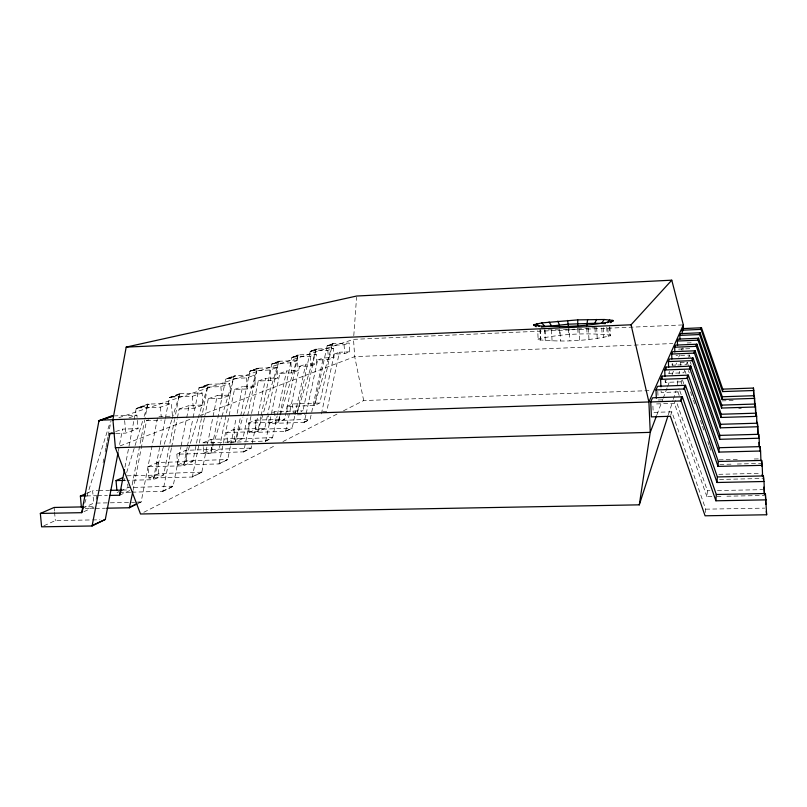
<?xml version="1.0" encoding="UTF-8"?>
<svg xmlns="http://www.w3.org/2000/svg" width="807" height="807" viewBox="0 0 807 807"><rect width="100%" height="100%" fill="white"/><g stroke="black" fill="none" stroke-linecap="round" stroke-linejoin="round"><path stroke-width="0.61" stroke-dasharray="4.04 3.03" d="M353.789 335.651L356.573 297.269M538.128 339.676L538.198 338.89C561.531 333.866 586.195 332.706 609.941 335.046L610.354 335.813C586.982 341.109 561.965 342.269 538.128 339.676L537.755 330.517M705.389 512.475L705.701 509.167L671.787 411.812L653.196 412.397L652.813 403.893M711.895 496.497L706.882 496.598L707.426 490.767L676.871 402.975M158.969 416.604L172.446 416.16L171.397 403.429L147.631 404.095L144.877 419.045M177.439 417.653L179.134 409.068L193.327 408.574L203.082 405.033L202.123 392.989L179.537 393.655L174.796 418.43M204.605 417.017L208.277 398.729L221.784 398.255L230.55 395.067L229.662 383.638L208.156 384.303L201.639 417.471M219.07 463.924L234.504 389.428L247.396 388.954L255.305 386.079L254.487 375.215L233.959 375.86L219.151 449.388L210.738 453.262L176.824 454.19L177.711 464.993L219.07 463.924L227.685 459.637L230.429 446.241M203.314 447.431L203.768 453.161L243.653 451.839L258.24 381.015L270.557 380.551L277.739 377.938L276.972 367.568L257.342 368.214L243.028 438.393L235.382 441.913L202.94 442.861L203.223 446.291M267.329 416.16L264.787 428.376L234.121 429.324L226.717 432.532L227.493 442.377L265.715 441.066L279.827 373.369L291.62 372.905L298.166 370.524L297.45 360.618L278.647 361.254L267.581 414.939M285.577 431.422L299.528 366.378L310.846 365.924L316.838 363.755L316.173 354.263L298.116 354.888L284.7 419.206L278.304 422.152L248.455 423.1L249.171 432.532L285.577 431.422L292.164 428.144L294.767 415.847M306.186 413.638L317.595 359.972L328.469 359.529L333.977 357.531L333.352 348.422L315.991 349.048L302.988 410.783L301.031 411.691M321.398 413.86L334.219 354.081L344.68 353.648L349.764 351.802L349.169 343.056L332.454 343.661L319.844 403.026L314.417 405.518L286.778 406.466L287.413 415.161M677.234 384.788L678.031 379.875M679.04 373.742L679.444 371.291M680.452 365.157L680.856 362.696M682.873 350.43L683.277 347.978M96.164 499.331L96.85 495.659M103.094 462.643L103.79 458.981M105.182 451.638L105.868 447.976M106.1 446.755L107.028 441.863M107.26 440.642L107.956 436.97M108.188 435.75L110.963 421.072M118.296 451.395L122.543 429.122L138.058 428.638L136.908 415.141L114.735 415.887M124.994 467.142L133.881 420.74M134.113 419.509L136.222 408.524L147.631 404.095M132.126 485.007L144.635 420.265M133.074 490.353L146.561 420.608L148.801 419.822M138.037 503.437L141.144 501.924L157.748 416.644M165.042 419.701L153.32 479.701L127.224 480.316M165.284 418.47L169.349 397.649L179.537 393.655M171.679 420.114L153.32 479.701L163.67 474.94L174.554 419.66M171.387 448.329L162.923 491.281L131.834 492.209M171.629 447.108L177.197 418.883M162.55 491.544L173.101 486.308L180.869 447.139M181.111 445.918L186.447 418.984M186.689 417.764L189.12 405.528L203.082 405.033M187.204 447.26L183.522 465.8L148.004 466.708L148.972 478.047L192.278 477.018L201.79 472.287L217.254 395.551L230.55 395.067M187.456 446.019L192.853 418.823M193.105 417.592L198.996 387.925L208.156 384.303M197.776 419.156L183.522 465.8L192.833 461.513L201.397 418.692M204.363 418.238L192.278 477.018M211.979 447.088L210.738 453.262L212.544 447.32M212.231 445.857L225.678 379.169L233.959 375.86M230.671 445.02L236.148 418.228M237.147 413.355L242.614 386.563L255.305 386.079M257.342 368.214L249.827 371.24L235.382 441.913L242.897 416.967M243.331 452.071L251.179 448.167L265.604 378.412L277.739 377.938M260.863 416.846L257.816 431.584L226.717 432.532M261.115 415.625L271.788 364.038L278.647 361.254M265.402 441.278L272.584 437.707L277.154 415.877M277.406 414.657L286.535 370.988L298.166 370.524M279.585 416.049L278.304 422.152L280.1 416.14M279.837 414.828L291.831 357.461L298.116 354.888M295.029 414.616L305.682 364.199L316.838 363.755M297.622 411.056L310.211 351.428L315.991 349.048M305.934 414.859L304.078 422.384L269.084 423.493L268.489 415.575M304.078 422.384L310.16 419.358L323.244 357.975L333.977 357.531M327.128 345.88L333.584 343.732L327.128 345.88L314.417 405.518L332.323 344.7L327.128 345.88L332.454 343.661M349.764 351.802L339.434 352.235L326.734 411.257L322.76 411.57M297.107 413.497L315.86 350.127L310.211 351.428L317.161 349.118L310.211 351.428M280.453 414.939L297.985 356.018L291.831 357.461L299.326 354.969L291.831 357.461M243.25 415.776L257.201 369.455L249.827 371.24L258.664 368.305L249.827 371.24M212.897 446.13L221.552 417.592M221.915 416.402L233.808 377.162L225.678 379.169L235.341 375.961L225.678 379.169M198.139 417.955L208.004 385.665L198.996 387.925L209.598 384.404L198.996 387.925M172.042 418.924L179.386 395.087L169.349 397.649L181.061 393.766L169.349 397.649M124.066 480.891L124.813 478.501M126.669 472.519L142.637 421.143M144.13 416.362L147.469 405.608L136.222 408.524L149.224 404.206L136.222 408.524M670.748 415.171L671.787 411.812M706.882 496.598L674.41 403.339L675.328 400.393M679.181 395.501L677.941 391.94L679.02 388.47M681.895 384.203L681.078 381.832L682.036 378.735M684.74 370.02L683.872 372.794L668.892 373.348L668.791 370.998M680.17 362.444L687.171 362.172L686.394 364.683L672.16 365.228L672.049 362.736M688.664 357.34L689.37 355.07L676.024 355.594M84.735 503.144L110.156 422.172M668.307 414.879L672.947 400.494M673.331 399.294L676.034 390.891M656.928 414.737L662.718 399.465M663.162 398.285L667.167 387.713M667.611 386.543L669.84 380.662M672.06 374.791L673.401 371.26M675.62 365.389L676.518 363.039M678.737 357.168L679.625 354.818M681.411 350.117L682.298 347.767M681.078 381.832L665.25 382.397L666.088 380.329M668.892 373.348L669.639 371.502M672.16 365.228L672.826 363.553M143.858 512.274L276.206 445M282.934 441.58L337.891 413.648M343.5 410.793L363.685 400.534L651.299 390.568M138.653 502.811L141.144 501.924M162.52 491.16L173.101 486.308M192.248 476.655L201.79 472.287M219.04 463.581L227.685 459.637M243.3 451.749L251.179 448.167M265.382 440.975L272.584 437.707M285.557 431.13L292.164 428.144M304.057 422.091L310.16 419.358M83.918 511.668L94.772 506.665L84.917 506.857M119.607 495.226L130.129 490.384M264.787 428.376L257.816 431.584L278.506 362.434L271.788 364.038L279.908 361.334L271.788 364.038M43.891 525.781L55.33 520.576L91.282 519.95M82.627 508.178L93.723 503.144L92.623 490.747L97.597 490.636M117.086 492.532L119.265 491.544M120.364 491.039L128.01 487.569L172.708 486.197M148.972 478.047L158.797 473.578L201.417 472.186M177.711 464.993L186.609 460.948L227.322 459.536M203.768 453.161L211.858 449.479L211.495 444.97M227.493 442.377L234.877 439.028L272.252 437.616M249.171 432.532L255.95 429.455L291.852 428.053M269.084 423.493L275.308 420.659L309.848 419.267M87.055 493.168L92.623 490.747M148.004 466.708L157.859 462.431L192.833 461.513M176.824 454.19L185.741 450.326L250.826 448.067M202.94 442.861L211.051 439.341L243.028 438.393M248.455 423.1L255.234 420.154L284.7 419.206M272.564 412.629L274.642 411.731L302.988 410.783M286.778 406.466L292.538 403.964L319.844 403.026M120.061 445.918L191.622 418.692M199.833 415.565L354.687 356.654L672.766 343.53M116.006 433.409L125.731 433.107L138.058 428.638M115.663 431.563L122.543 429.122M179.134 409.068L189.12 405.528M208.277 398.729L217.254 395.551M234.504 389.428L242.614 386.563M258.24 381.015L265.604 378.412M279.827 373.369L286.535 370.988M299.528 366.378L305.682 364.199M317.595 359.972L323.244 357.975M334.219 354.081L339.434 352.235M129.039 417.814L136.908 415.141M137.876 407.928L160.442 407.152L171.397 403.429M170.923 397.094L192.338 396.318L202.123 392.989M200.489 387.39L220.876 386.624L229.662 383.638M227.11 378.654L246.549 377.908L254.487 375.215M251.199 370.756L269.78 370.02L276.972 367.568M273.099 363.574L290.883 362.847L297.45 360.618M293.092 357.007L310.16 356.301L316.173 354.263M311.421 350.995L327.824 350.299L333.352 348.422M328.298 345.467L344.075 344.781L349.169 343.056M118.881 417.683L353.516 339.364L683.327 324.908M584.914 328.57L595.495 327.602M563.447 329.73L583.743 328.661M687.1 342.965L693.193 342.713M678.626 349.128L691.367 348.614M677.941 391.94L661.185 392.515L660.973 387.733M658.179 400L664.413 399.788M295.624 412.468L293.163 412.548L292.538 403.964M297.4 414.838L304.895 414.586M722.003 400.887L734.33 400.484M146.561 420.608L161.521 420.124M656.595 403.924L674.41 403.339M738.758 408.614L741.25 408.534M719.098 459.849L737.931 459.395M754.242 458.991L759.266 458.87M126.992 475.827L163.67 474.94M719.854 464.428L731.081 464.166M737.326 464.015L761.031 463.45M123.491 480.407L125.983 480.347M718.845 474.304L760.87 473.356M98.837 490.616L108.794 490.394M122.482 490.091L128.696 489.95M119.537 492.482L130.603 492.24M719.562 479.439L762.676 478.501M86.51 495.932L96.315 495.72M97.546 495.7L107.351 495.488M96.204 503.094L134.567 502.317M135.808 502.287L140.721 501.803M707.426 490.767L709.938 490.717M717.463 490.565L762.645 489.657M85.3 508.612L94.106 508.44M95.367 508.42L105.445 508.218M716.909 496.396L721.922 496.305M726.936 496.204L764.532 495.478M92.512 519.93L99.957 519.799M705.701 509.167L764.663 508.128M548.104 329.851L559.917 329.851L560.492 340.937M689.37 355.07L690.187 357.44M690.308 362.071L691.125 364.441M687.171 362.172L688.401 365.722M688.442 370.595L689.269 372.955M685.153 371.21L685.97 373.58M690.489 391.819L692.961 398.951M693.374 400.141L695.029 404.892M700.395 420.346L702.05 425.097M702.463 426.288L704.118 431.049M707.83 441.742L709.071 445.313M709.484 446.503L711.138 451.254M682.45 379.915L684.084 384.626M679.837 390.83L681.481 395.541M363.685 400.534L354.687 356.654L353.516 339.364M568.713 326.119L569.893 340.645M54.119 507.462L54.452 511.043M54.563 512.233L55.33 520.576M124.651 420.588L125.731 433.107M127.698 484.049L128.01 487.569M157.859 462.431L158.797 473.578M160.442 407.152L161.229 416.583M192.338 396.318L193.327 408.574M185.741 450.326L186.609 460.948M211.051 439.341L211.404 443.85M234.121 429.324L234.877 439.028M220.876 386.624L221.784 398.255M255.234 420.154L255.95 429.455M246.549 377.908L247.396 388.954M274.642 411.731L275.308 420.659M269.78 370.02L270.557 380.551M290.883 362.847L291.62 372.905M310.16 356.301L310.846 365.924M327.824 350.299L328.469 359.529M344.075 344.781L344.68 353.648M551.504 329.932L552.079 340.978M545.018 330.002L545.391 337.094M544.695 329.77L545.28 340.766M540.256 329.69L540.69 338.012M539.944 329.397L540.529 340.322M568.542 328.873L568.844 334.734M559.644 329.538L559.947 335.409M594.971 327.985L595.253 333.886M588.414 328.308L588.959 339.414M586.78 328.066L587.072 333.947M579.073 329.004L579.628 340.12M577.782 328.368L578.074 334.239M609.951 327.339L610.354 335.813M609.537 326.633L609.941 335.046M607.873 328.167L608.276 336.69M606.763 327.289L607.106 334.451M603.333 327.834L603.807 337.629M601.8 328.116L602.093 334.058M596.676 327.491L597.22 338.557M657.796 391.284L658.018 396.257M665.15 379.915L665.25 382.397"/><path stroke-width="1.21" d="M577.762 319.885L541.83 322.901L533.871 324.686L533.75 325.443C560.088 327.753 587.425 326.442 613.32 321.125L612.836 320.389L604.161 319.501L577.762 319.885L577.671 326.028M766.115 499.856L715.91 500.794L716.293 494.479L682.318 396.782L652.55 397.811L650.735 401.957L651.4 416.876L670.405 416.281L705.076 515.794L766.65 514.765L765.399 493.521L716.293 494.479M764.491 494.318L764.037 481.497L717.03 482.505L717.362 476.947L685.506 385.292L657.574 386.301L655.98 389.942L656.343 398.103M762.595 476.11L762.201 465.346L718.008 466.385L718.311 461.473L688.331 375.144L662.022 376.133L660.61 379.361L660.923 386.543M760.94 460.958L760.577 451.022L718.886 452.091L719.158 447.703L690.832 366.126L665.977 367.094L664.716 369.969L664.988 376.183M759.427 446.473L759.135 438.231L719.662 439.311L719.905 435.387L693.082 358.056L669.507 358.994L668.388 361.576L668.64 367.467M758.096 434.206L757.823 426.752L720.369 427.831L720.59 424.29L695.099 350.793L672.695 351.711L671.676 354.041L671.888 359.014M756.905 423.473L756.653 416.372L721.004 417.461L721.196 414.243L696.925 344.216L675.58 345.114L674.662 347.222L674.864 351.953M755.917 415.998L755.584 406.96L721.579 408.039L721.761 405.114L698.59 338.244L678.203 339.111L677.366 341.038L677.557 345.557M754.827 404.448L754.616 398.376L722.104 399.445L722.265 396.772L700.103 332.787L680.604 333.634L679.827 335.389L679.988 339.041M753.93 396.338L753.718 390.517L722.588 391.577L722.739 389.125L701.495 327.773L682.793 328.6L682.086 330.214L682.238 333.715M671.777 280.18L356.664 296.028L126.195 347.101L112.919 419.67L115.371 447.703L140.499 513.988L639.305 504.839L650.25 432.36L648.899 401.967L631.064 324.787L671.777 280.18L683.327 324.908L683.479 328.54M118.054 452.626L105.324 519.426L92.079 525.982L41.601 526.82L40.35 513.444L81.739 512.667L98.958 420.75L111.81 415.797L113.505 415.928L98.958 420.75L102.418 419.842M112.223 432.784L109.934 433.601L92.079 525.982M109.802 495.437L119.607 495.226L124.52 469.583M132.832 491.574L129.362 507.764L106.706 508.198M715.91 500.794L681.158 400.928L682.318 396.782M717.03 482.505L684.497 388.934L685.506 385.292M718.008 466.385L687.433 378.372L688.331 375.144M718.886 452.091L690.035 369.001L690.832 366.126M719.662 439.311L692.366 360.628L693.082 358.056M720.369 427.831L694.454 353.113L695.099 350.793M721.004 417.461L696.34 346.324L696.925 344.216M721.579 408.039L698.055 340.161L698.59 338.244M722.104 399.445L699.619 334.532L700.103 332.787M722.588 391.577L701.051 329.387L701.495 327.773M650.735 401.957L680.452 400.978L681.612 396.832M655.98 389.942L683.832 388.974L684.861 385.343M660.61 379.361L686.807 378.412L687.715 375.194M664.716 369.969L689.45 369.041L690.257 366.176M668.388 361.576L691.801 360.668L692.527 358.096M671.676 354.041L693.919 353.153L694.575 350.833M674.662 347.222L695.836 346.364L696.431 344.256M677.366 341.038L697.571 340.191L698.116 338.274M679.827 335.389L699.155 334.572L699.649 332.817M682.086 330.214L700.607 329.417L701.061 327.813M587.647 319.532L586.669 325.715M119.607 495.226L121.474 489.254M81.739 512.667L83.615 506.715M639.305 504.839L667.914 416.079M656.484 415.908L650.25 432.36L115.371 447.703M683.327 324.908L648.899 401.967L112.919 419.67M541.305 327.097L568.31 324.182L594.739 323.264L596.645 319.401M594.739 323.264L601.578 323.375L604.161 319.501M607.368 322.739L609.699 319.844M610.788 322.699L612.836 320.389M129.362 507.764L137.008 503.941M92.048 525.549L105.324 519.426M130.361 506.857L136.585 503.82M40.35 513.444L54.119 507.462L83.686 506.887M81.416 507.532L80.377 496.063L85.946 493.652M116.874 490.142L116.037 480.579L122.614 477.734M98.958 420.75L113.505 415.928M695.836 346.364L696.34 346.324M693.919 353.153L694.454 353.113M691.801 360.668L692.366 360.628M689.45 369.041L690.035 369.001M686.807 378.412L687.433 378.372M683.832 388.974L684.497 388.934M680.452 400.978L681.158 400.928M126.195 347.101L631.064 324.787M722.739 389.125L753.445 388.056L753.718 390.517M722.265 396.772L754.313 395.702L754.616 398.376M100.704 420.124L113.252 419.711M721.761 405.114L755.251 404.035L755.584 406.96M721.196 414.243L756.29 413.164L756.653 416.372M109.934 433.601L114.796 433.45M720.59 424.29L757.43 423.201L757.823 426.752M719.905 435.387L758.681 434.297L759.135 438.231M719.158 447.703L760.083 446.634L760.577 451.022M718.311 461.473L761.647 460.424L762.201 465.346M116.037 480.579L123.491 480.407M110.034 490.363L121.232 490.121M717.362 476.947L763.402 475.928L764.037 481.497M80.377 496.063L85.28 495.962M601.578 323.375L605.341 323.617M533.871 324.686L536.12 326.744M536.635 323.819L539.258 326.432M541.83 322.901L544.836 326.452M549.063 321.993L551.403 325.614M557.839 321.156L559.402 324.838L559.523 327.188M567.614 320.44L568.421 326.522M762.222 474.365L762.454 476.433M764.411 494.308L763.805 487.135M766.287 511.436L766.65 514.765M665.977 367.094L666.078 369.535M662.022 376.133L662.123 378.483M682.793 328.6L682.893 330.9M765.399 493.521L765.793 504.456M763.402 475.928L763.543 479.671M761.647 460.424L761.858 466.285M760.083 446.634L760.255 451.517M758.681 434.297L758.772 436.617M758.973 442.397L759.105 445.878M757.43 423.201L757.823 434.206M756.29 413.164L756.371 415.494M756.583 421.315L756.663 423.645M755.251 404.035L755.523 411.55M754.313 395.702L754.656 405.285M753.445 388.056L753.738 396.106"/></g></svg>
